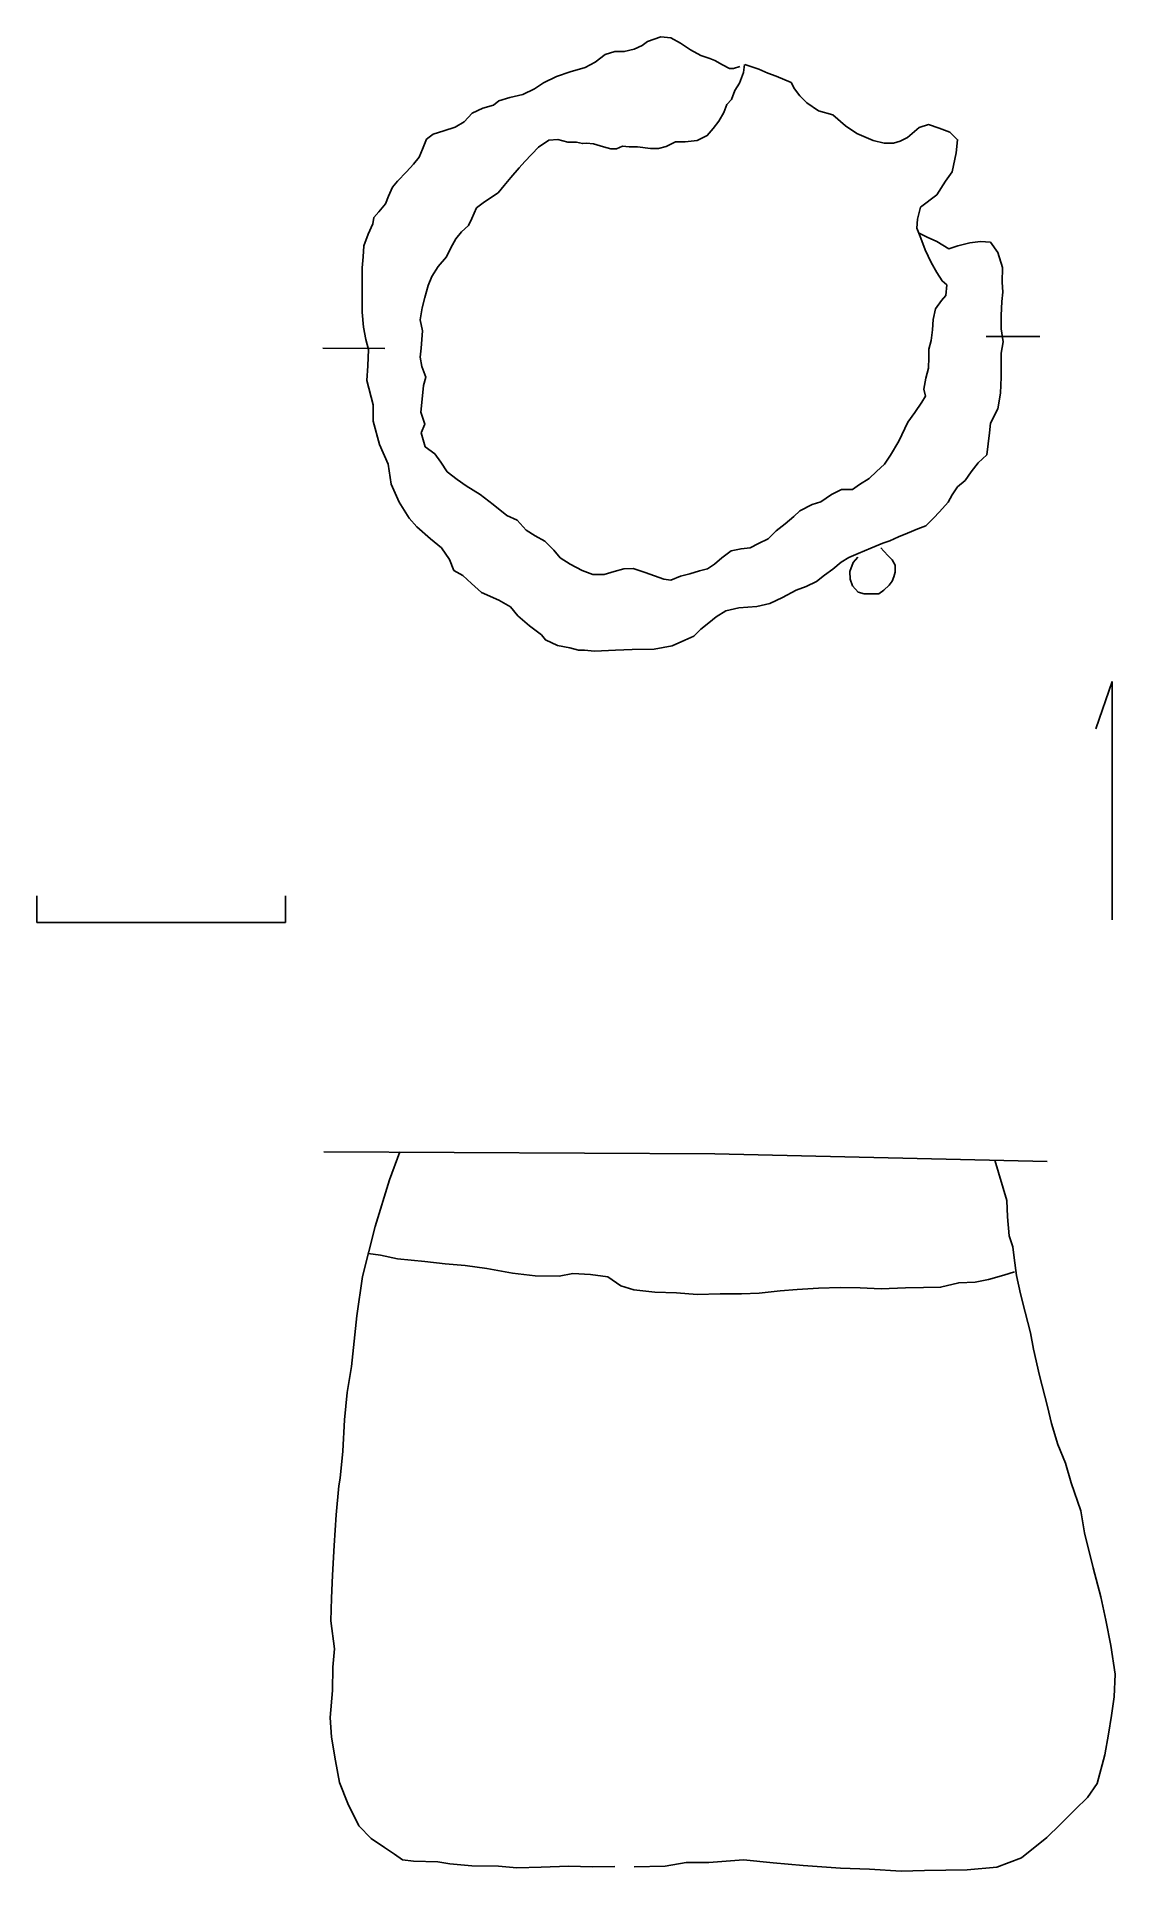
# Model space of a CAD drawing. Extents: x 6.8 to 17.2, y 0.5 to 18.2.
import ezdxf

# ---------------------------------------------------------------- set-up
doc = ezdxf.new("R2010")
doc.units = 0
doc.layers.add('LAYER1', color=7, linetype='CONTINUOUS')

msp = doc.modelspace()

# ---------------------------------------------------------------- linework, layer by layer
at = {"layer": 'LAYER1', "color": 7, "linetype": 'CONTINUOUS'}
for points in [[(13.5583, 17.8689), (13.4955, 17.8498), (13.4569, 17.8499), (13.3894, 17.8839), (13.3172, 17.9275), (13.269, 17.947), (13.1822, 17.9762), (13.0811, 18.0296), (12.9848, 18.0926), (12.8933, 18.1459), (12.7968, 18.1558), (12.6664, 18.108), (12.618, 18.0695), (12.5407, 18.036), (12.4442, 18.0121), (12.3525, 18.0124), (12.2607, 17.9837), (12.164, 17.9116), (12.0674, 17.8588), (11.9225, 17.8158), (11.7921, 17.7728), (11.6665, 17.7104), (11.5794, 17.6528), (11.4683, 17.6), (11.3428, 17.5714), (11.2366, 17.538), (11.1834, 17.4947), (11.0819, 17.4661), (10.9805, 17.4181), (10.903, 17.3363), (10.816, 17.2835), (10.705, 17.25), (10.6036, 17.2166), (10.5407, 17.1685), (10.5018, 17.0721), (10.4678, 16.995), (10.4145, 16.9276), (10.3468, 16.8555), (10.2597, 16.764), (10.2113, 16.7063), (10.1724, 16.6195), (10.1432, 16.5473), (10.0803, 16.4702), (10.0319, 16.4125), (10.0221, 16.3546), (9.9783, 16.2534), (9.9346, 16.1426), (9.9295, 16.0365), (9.9195, 15.9303), (9.9191, 15.8097), (9.9187, 15.665), (9.9182, 15.5009), (9.9323, 15.3561), (9.9561, 15.2403), (9.9799, 15.1437), (9.9746, 14.9845), (9.9646, 14.8446), (10.0266, 14.608), (10.0262, 14.4536), (10.0882, 14.2267), (10.1697, 14.0383), (10.1981, 13.8452), (10.2748, 13.6713), (10.3708, 13.5166), (10.4478, 13.4343), (10.5777, 13.3182), (10.6836, 13.231), (10.7605, 13.1198), (10.8036, 13.0136), (10.8903, 12.965), (10.9721, 12.8876), (11.0683, 12.8005), (11.237, 12.7276), (11.3478, 12.6646), (11.4199, 12.5775), (11.5306, 12.4807), (11.6461, 12.3935), (11.6846, 12.3451), (11.8002, 12.2917), (11.9208, 12.2673), (12.0027, 12.2477), (12.0606, 12.2476), (12.1571, 12.2376), (12.3597, 12.2467), (12.519, 12.251), (12.7313, 12.2552), (12.9051, 12.2885), (13.0259, 12.3412), (13.1128, 12.3796), (13.1806, 12.4469), (13.2579, 12.5094), (13.3305, 12.5671), (13.4223, 12.6247), (13.5478, 12.6533), (13.7216, 12.6673), (13.8471, 12.6959), (13.9679, 12.7534), (14.0984, 12.8254), (14.195, 12.8589), (14.2964, 12.9068), (14.3738, 12.9693), (14.4512, 13.027), (14.5334, 13.0943), (14.6059, 13.1375), (14.6977, 13.1759), (14.8185, 13.2286), (14.9344, 13.2765), (15.002, 13.3004), (15.0842, 13.3388), (15.1711, 13.3723), (15.2725, 13.4154), (15.3498, 13.4441), (15.4224, 13.5163), (15.4805, 13.5789), (15.5628, 13.6703), (15.6016, 13.7426), (15.6549, 13.8196), (15.7274, 13.8821), (15.7856, 13.964), (15.8534, 14.0506), (15.9356, 14.1276), (15.9604, 14.3398), (15.9703, 14.4314), (16.0431, 14.5711), (16.0676, 14.7206), (16.0729, 14.875), (16.0733, 15.0005), (16.0736, 15.1066), (16.0932, 15.2175), (16.0743, 15.343), (16.0746, 15.4685), (16.0799, 15.6035), (16.0898, 15.6952), (16.0852, 15.7917), (16.0856, 15.9316), (16.0426, 16.0765), (15.9706, 16.178), (15.8741, 16.1831), (15.7727, 16.1689), (15.6568, 16.1403), (15.5699, 16.1116), (15.4543, 16.1844), (15.3628, 16.2232), (15.2857, 16.262)], [(13.6017, 17.8881), (13.5919, 17.8109), (13.553, 17.7097), (13.5093, 17.6375), (13.4753, 17.5507), (13.4318, 17.5026), (13.4026, 17.4255), (13.3541, 17.3436), (13.3008, 17.2714), (13.2427, 17.204), (13.1461, 17.1561), (13.0302, 17.1419), (12.9386, 17.1422), (12.8468, 17.099), (12.7743, 17.08), (12.6971, 17.0802), (12.5717, 17.095), (12.4897, 17.0953), (12.427, 17.1003), (12.369, 17.0763), (12.316, 17.0765), (12.2437, 17.096), (12.1472, 17.1252), (12.0797, 17.1302), (12.0411, 17.1255), (11.9832, 17.1402), (11.9012, 17.1404), (11.8048, 17.1648), (11.7179, 17.1602), (11.6164, 17.093), (11.4857, 16.9535), (11.4325, 16.8909), (11.3502, 16.7995), (11.2872, 16.7224), (11.2291, 16.6502), (11.0986, 16.5638), (11.0213, 16.5061), (10.9775, 16.4049), (10.9436, 16.3375), (10.8758, 16.2749), (10.8226, 16.2075), (10.7741, 16.1208), (10.7304, 16.0341), (10.6529, 15.9427), (10.5899, 15.8464), (10.5559, 15.7596), (10.5218, 15.6439), (10.4973, 15.5427), (10.4777, 15.4269), (10.5015, 15.3207), (10.4866, 15.1567), (10.4767, 15.0699), (10.4957, 14.9782), (10.534, 14.8767), (10.5096, 14.7948), (10.4947, 14.6308), (10.4848, 14.5391), (10.523, 14.4232), (10.489, 14.3413), (10.5272, 14.2061), (10.6187, 14.1383), (10.6763, 14.0561), (10.7388, 13.9642), (10.8351, 13.8916), (10.9217, 13.8286), (11.0566, 13.7462), (11.1818, 13.6493), (11.3117, 13.5428), (11.4129, 13.4991), (11.4995, 13.4023), (11.5862, 13.349), (11.6777, 13.2957), (11.7643, 13.2086), (11.8268, 13.136), (11.9231, 13.073), (12.0387, 13.0148), (12.1399, 12.9759), (12.2509, 12.9755), (12.3475, 13.0042), (12.4392, 13.0281), (12.5309, 13.0326), (12.6466, 12.9937), (12.8249, 12.9304), (12.8925, 12.9206), (12.9842, 12.9589), (13.076, 12.9828), (13.1677, 13.0115), (13.245, 13.0305), (13.3127, 13.0738), (13.3852, 13.1363), (13.4723, 13.2036), (13.5688, 13.2226), (13.6557, 13.232), (13.7378, 13.2752), (13.8296, 13.3183), (13.9071, 13.3953), (13.9941, 13.4626), (14.0763, 13.5347), (14.1344, 13.5876), (14.2552, 13.65), (14.3373, 13.6739), (14.4388, 13.746), (14.5354, 13.7939), (14.6416, 13.7936), (14.7093, 13.8417), (14.8011, 13.8993), (14.8737, 13.9666), (14.9511, 14.0388), (15.0093, 14.1254), (15.0868, 14.2603), (15.1742, 14.4434), (15.242, 14.5349), (15.3099, 14.636), (15.3438, 14.6938), (15.3296, 14.7614), (15.3492, 14.8675), (15.3736, 14.9639), (15.3787, 15.0652), (15.3789, 15.1472), (15.3985, 15.2292), (15.4132, 15.3305), (15.4184, 15.4318), (15.4428, 15.533), (15.5009, 15.6149), (15.5397, 15.663), (15.5496, 15.7643), (15.5063, 15.803), (15.4535, 15.8852), (15.4007, 15.9819), (15.3431, 16.1027), (15.3, 16.2137), (15.2617, 16.3104), (15.2668, 16.3972), (15.2961, 16.5129), (15.4556, 16.6331), (15.538, 16.7631), (15.601, 16.8546), (15.6402, 17.0378), (15.655, 17.1632), (15.578, 17.2358), (15.4768, 17.2747), (15.3756, 17.3088), (15.2838, 17.2801), (15.1726, 17.1839), (15.1001, 17.1504), (15.0373, 17.1312), (14.9457, 17.1315), (14.8396, 17.1559), (14.6854, 17.2239), (14.5746, 17.2966), (14.4543, 17.4031), (14.3145, 17.4421), (14.2038, 17.5197), (14.1364, 17.5874), (14.0835, 17.6551), (14.0499, 17.7131), (13.9054, 17.7762), (13.8283, 17.8054), (13.7415, 17.8443), (13.6066, 17.8881)], [(14.6928, 13.1421), (14.6492, 13.0892), (14.6152, 13.0024), (14.6198, 12.93), (14.6437, 12.8672), (14.6966, 12.8044), (14.7545, 12.7897), (14.8268, 12.7895), (14.8944, 12.7893), (14.9427, 12.8229), (14.9959, 12.871), (15.025, 12.9095), (15.0396, 12.9529), (15.0542, 12.9963), (15.0544, 13.0638), (15.0256, 13.117), (14.9871, 13.1557), (14.9438, 13.1993), (14.915, 13.2331)], [(17.1428, 11.943), (16.9858, 11.4898)], [(17.1428, 9.6499), (17.1428, 11.943)], [(17.1428, 11.943), (17.1428, 9.6499)], [(6.7851, 9.8784), (6.7851, 9.6225)], [(9.1827, 9.6225), (9.1827, 9.8809)], [(6.7851, 9.6225), (9.1827, 9.6225)], [(9.1827, 9.6225), (6.7851, 9.6225)], [(9.5516, 7.413), (13.3176, 7.395), (16.5172, 7.3214)], [(9.8185, 5.3457), (9.8674, 5.834), (9.9223, 6.2139), (10.0459, 6.6944), (10.1832, 7.1429), (10.2838, 7.413)], [(16.1287, 6.9447), (16.0123, 7.333)], [(16.1347, 6.788), (16.1287, 6.9447)], [(16.1501, 6.6038), (16.1347, 6.788)], [(16.1879, 6.4981), (16.1501, 6.6038)], [(9.9785, 6.4326), (10.0949, 6.4174)], [(10.0949, 6.4174), (10.2612, 6.382)], [(10.2612, 6.382), (10.5241, 6.3566), (10.7179, 6.3353), (10.9117, 6.3185), (11.1194, 6.2881), (11.3687, 6.2441), (11.5855, 6.2184), (11.816, 6.2158), (11.9495, 6.24), (12.1201, 6.2322), (12.2862, 6.2106), (12.4114, 6.1241), (12.5362, 6.0837), (12.7392, 6.0625), (12.9467, 6.055), (13.1451, 6.0383), (13.3663, 6.0449), (13.5737, 6.0467), (13.7442, 6.0528), (13.9468, 6.073), (14.108, 6.0882), (14.3153, 6.0992), (14.5227, 6.1056), (14.7163, 6.1027), (14.9192, 6.0952), (15.1542, 6.1019), (15.3247, 6.108), (15.4906, 6.1094), (15.6654, 6.1524), (15.8221, 6.1584), (15.9509, 6.1826), (16.0981, 6.2253), (16.2038, 6.2585)], [(16.198, 6.3922), (16.1879, 6.4981)], [(16.2225, 6.2218), (16.198, 6.3922)], [(16.2609, 6.047), (16.2225, 6.2218)], [(16.304, 5.8676), (16.2609, 6.047)], [(16.3564, 5.6699), (16.304, 5.8676)], [(16.3854, 5.5134), (16.3564, 5.6699)], [(16.4429, 5.2604), (16.3854, 5.5134)], [(9.8185, 5.3457), (9.7746, 5.0964)], [(16.5193, 4.9614), (16.4429, 5.2604)], [(9.7746, 5.0964), (9.7492, 4.8334)], [(16.5576, 4.7958), (16.5193, 4.9614)], [(9.7492, 4.8334), (9.7334, 4.529)], [(16.6193, 4.5935), (16.5576, 4.7958)], [(9.7334, 4.529), (9.708, 4.2707)], [(16.6946, 4.4144), (16.6193, 4.5935)], [(9.708, 4.2707), (9.6948, 4.1968)], [(16.7469, 4.2259), (16.6946, 4.4144)], [(9.6948, 4.1968), (9.6696, 3.9154)], [(16.8415, 3.9548), (16.7469, 4.2259)], [(9.6696, 3.9154), (9.6491, 3.6203)], [(16.8756, 3.743), (16.8415, 3.9548)], [(16.9615, 3.4073), (16.8756, 3.743)], [(9.6491, 3.6203), (9.6332, 3.3343)], [(17.0331, 3.1267), (16.9615, 3.4073)], [(9.6332, 3.3343), (9.6259, 3.113)], [(9.6259, 3.113), (9.6185, 2.8963)], [(17.0811, 2.9013), (17.0331, 3.1267)], [(9.6185, 2.8963), (9.6532, 2.6247)], [(17.1293, 2.6574), (17.0811, 2.9013)], [(17.1732, 2.3812), (17.1293, 2.6574)], [(9.6532, 2.6247), (9.6362, 2.4494)], [(9.6362, 2.4494), (9.6336, 2.2235)], [(17.1613, 2.1645), (17.1732, 2.3812)], [(9.6336, 2.2235), (9.6128, 1.9652)], [(17.1352, 1.9845), (17.1613, 2.1645)], [(9.6128, 1.9652), (9.6237, 1.7763)], [(17.1091, 1.8045), (17.1352, 1.9845)], [(9.6237, 1.7763), (9.6625, 1.5461)], [(17.0739, 1.606), (17.1091, 1.8045)], [(16.998, 1.3288), (17.0739, 1.606)], [(9.6625, 1.5461), (9.7012, 1.339)], [(9.7012, 1.339), (9.7813, 1.1369)], [(16.907, 1.1943), (16.998, 1.3288)], [(9.7813, 1.1369), (9.8892, 0.9212)], [(16.6419, 0.9339), (16.7881, 1.078)], [(16.7881, 1.078), (16.907, 1.1943)], [(9.8892, 0.9212), (10.0055, 0.7978)], [(16.5139, 0.8083), (16.6419, 0.9339)], [(10.0055, 0.7978), (10.1353, 0.7113)], [(10.1353, 0.7113), (10.2327, 0.6477)], [(16.2713, 0.6126), (16.5139, 0.8083)], [(10.2327, 0.6477), (10.3069, 0.593)], [(10.3069, 0.593), (10.4131, 0.5801)], [(10.4131, 0.5801), (10.6482, 0.5729)], [(10.6482, 0.5729), (10.7636, 0.5555)], [(10.7636, 0.5555), (10.9758, 0.5343)], [(10.9758, 0.5343), (11.2339, 0.5319)], [(11.2339, 0.5319), (11.4093, 0.515)], [(11.6443, 0.5216), (11.9069, 0.5332)], [(11.9069, 0.5332), (12.1374, 0.5259)], [(12.5385, 0.5248), (12.838, 0.532)], [(12.838, 0.532), (13.0405, 0.5661)], [(13.0405, 0.5661), (13.2572, 0.5679)], [(13.2572, 0.5679), (13.5934, 0.5939)], [(13.5934, 0.5939), (13.8795, 0.5641)], [(13.8795, 0.5641), (14.1655, 0.539)], [(14.1655, 0.539), (14.5252, 0.5144)], [(16.0324, 0.5229), (16.2713, 0.6126)], [(11.4093, 0.515), (11.6443, 0.5216)], [(12.1374, 0.5259), (12.3541, 0.5278)], [(14.5252, 0.5144), (14.8065, 0.5031)], [(14.8065, 0.5031), (15.1109, 0.4827)], [(15.1109, 0.4827), (15.3367, 0.4892)], [(15.3367, 0.4892), (15.7469, 0.4974)], [(15.7469, 0.4974), (16.0324, 0.5229)]]:
    msp.add_lwpolyline(points, dxfattribs=at)
at = {"layer": 'LAYER1', "color": 3, "linetype": 'CONTINUOUS'}
for points in [[(15.9305, 15.2684), (16.4466, 15.2684)], [(10.1392, 15.1529), (9.5409, 15.1546)]]:
    msp.add_lwpolyline(points, dxfattribs=at)

doc.saveas('drawing.dxf')
